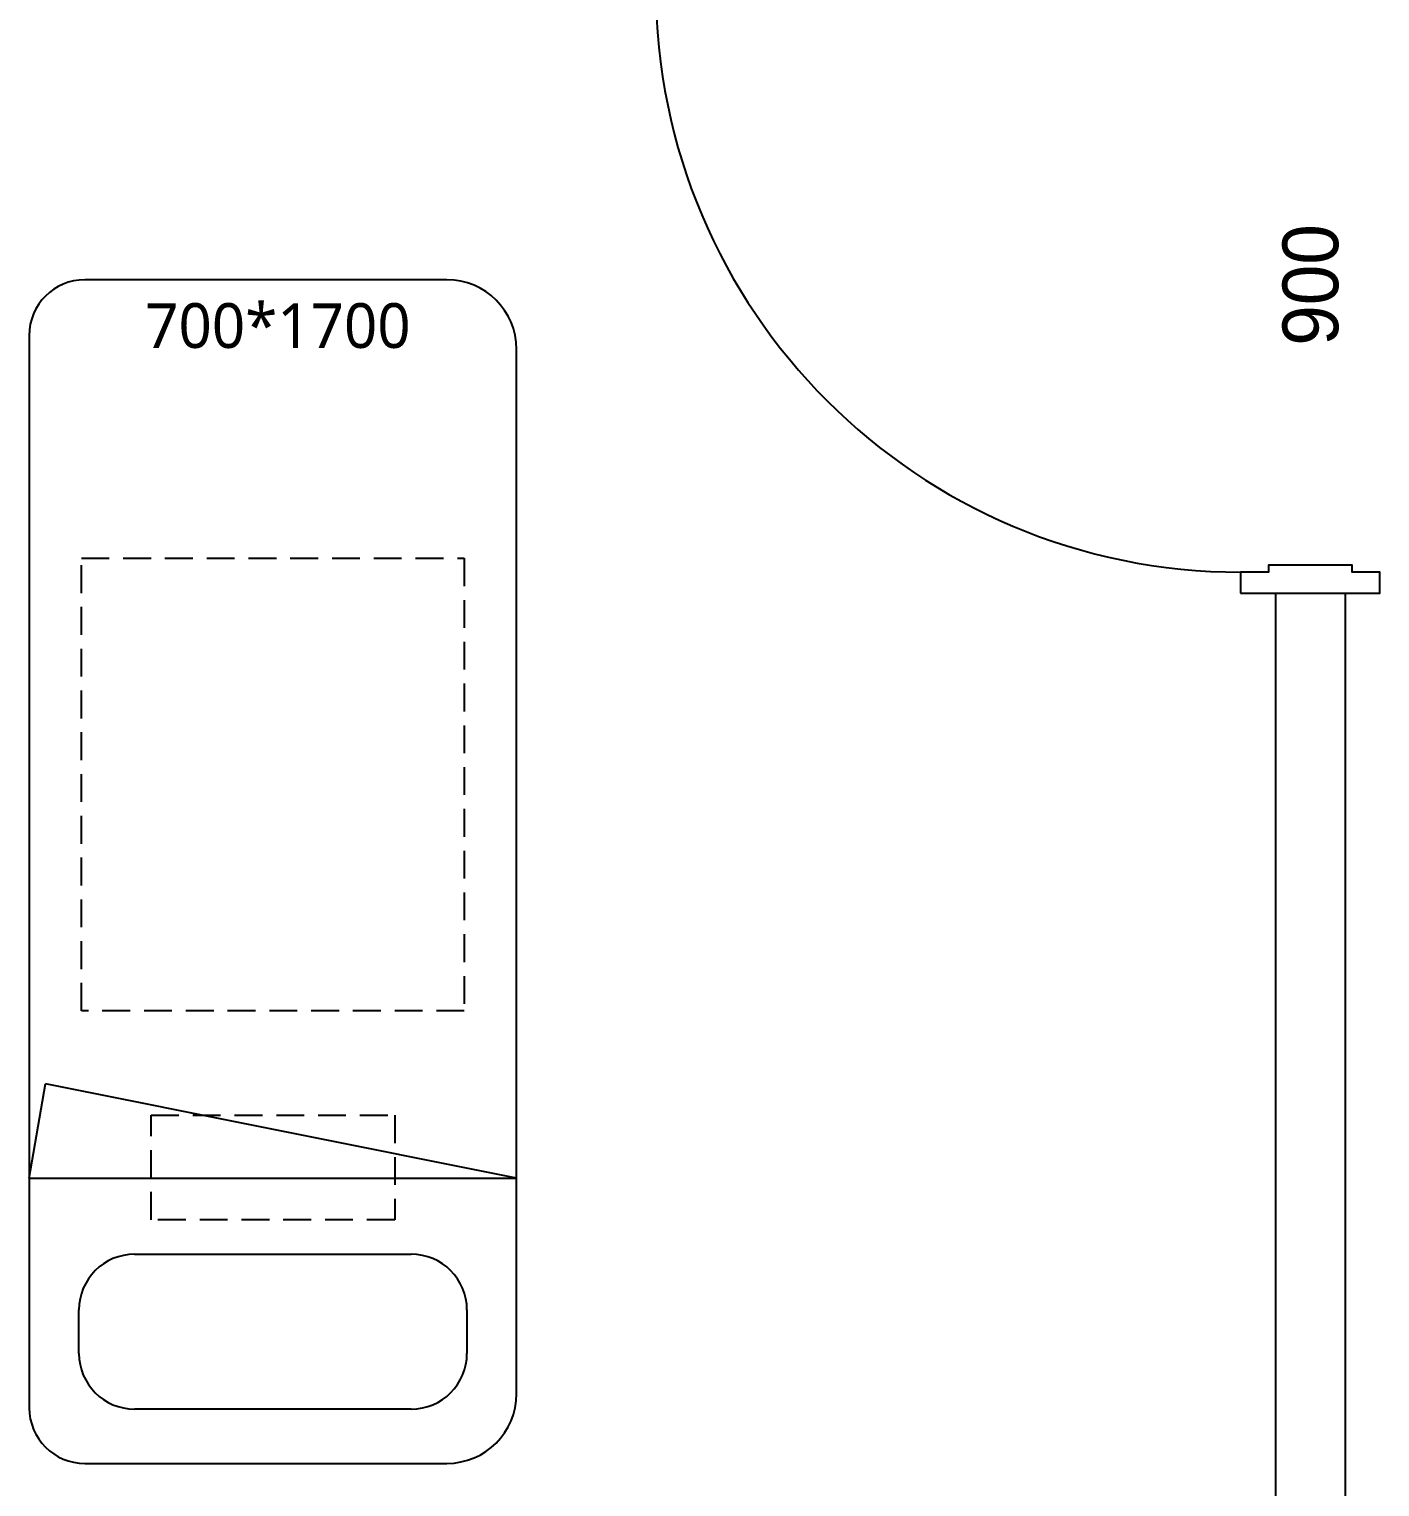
# Model space of a CAD drawing. Extents: x 11477420 to 23072185, y -28506554 to -14238804.
# Drawn here: x 11492448 to 11494388, y -14321463 to -14319369 of the extents above; entities that cross this region are included whole.
import ezdxf
from ezdxf.enums import TextEntityAlignment as Align

# ---------------------------------------------------------------- set-up
doc = ezdxf.new("R2010")
doc.units = 0
doc.header["$LTSCALE"] = 50
doc.header["$MEASUREMENT"] = 0
doc.linetypes.add('DH-HID2', pattern=[1.2, 0.8, -0.4])
doc.layers.get('0').update_dxf_attribs({"linetype": 'CONTINUOUS'})
for name, color, linetype in [('1.천장.벽체선(내벽)', 3, 'CONTINUOUS'), ('2.글자선', 60, 'CONTINUOUS'), ('CO-DO-FR', 7, 'CONTINUOUS'), ('CO-DOOR', 8, 'CONTINUOUS'), ('FU-FURM', 251, 'DH-HID2'), ('가구', 6, 'CONTINUOUS')]:
    doc.layers.add(name, color=color, linetype=linetype)
doc.styles.add('W-TEXT2', font='Dotum.ttf')
doc.styles.add('맑은 고딕', font='malgun.ttf')

# ---------------------------------------------------------------- blocks, each defined once
blk = doc.blocks.new('flooor2')
at = {"layer": '1.천장.벽체선(내벽)', "ltscale": 30}
for p, q in [((11528638.1, -14281049.4), (11528638.1, -14283399.4)), ((11528638.1, -14281049.4), (11528738.1, -14281049.4)), ((11528738.1, -14281049.4), (11528738.1, -14283399.4))]:
    blk.add_line(p, q, dxfattribs=at)
at = {"layer": 'CO-DO-FR', "color": 8}
blk.add_lwpolyline([(11528588.1, -14281049.4), (11528788.1, -14281049.4), (11528788.1, -14281019.4), (11528748.1, -14281019.4), (11528748.1, -14281009.4), (11528628.1, -14281009.4), (11528628.1, -14281019.4), (11528588.1, -14281019.4), (11528588.1, -14281049.4)], close=True, dxfattribs=at)
at = {"layer": 'CO-DOOR'}
blk.add_arc((11528588.1, -14280179.4), 840, 180, 270, dxfattribs=at)
at = {"layer": 'FU-FURM', "color": 8}
for points in [[(11526923.1, -14280999.4), (11527473.1, -14280999.4), (11527473.1, -14281649.4), (11526923.1, -14281649.4)], [(11527023.1, -14281799.4), (11527373.1, -14281799.4), (11527373.1, -14281949.4), (11527023.1, -14281949.4)]]:
    blk.add_lwpolyline(points, close=True, dxfattribs=at)
at = {"layer": '가구', "color": 8}
for p, q in [((11527448.1, -14280599.4), (11526928.1, -14280599.4)), ((11526848.1, -14280679.4), (11526848.1, -14282219.4)), ((11527548.1, -14282199.4), (11527548.1, -14280699.4)), ((11526848.1, -14281750.1), (11526848.1, -14281889.8)), ((11527548.1, -14281889.8), (11526871.7, -14281754.2)), ((11526848.1, -14281889.8), (11527548.1, -14281889.8)), ((11526999.6, -14281999), (11527396.9, -14281999)), ((11526919.6, -14282141.4), (11526919.6, -14282079)), ((11527476.9, -14282079), (11527476.9, -14282141.4)), ((11527396.9, -14282221.4), (11526999.6, -14282221.4)), ((11526928.1, -14282299.4), (11527448.1, -14282299.4))]:
    blk.add_line(p, q, dxfattribs=at)
blk.add_lwpolyline([(11526848.1, -14281889.8), (11526871.7, -14281754.2)], dxfattribs=at)
for centre, radius, start, end in [((11526928.1, -14280679.4), 80, 90, 180), ((11527448.1, -14280699.4), 100, 0, 90), ((11526999.6, -14282079), 80, 90, 180), ((11527396.9, -14282079), 80, 0, 90), ((11526999.6, -14282141.4), 80, 180, 270), ((11527396.9, -14282141.4), 80, 270, 0), ((11527448.1, -14282199.4), 100, 270, 0), ((11526928.1, -14282219.4), 80, 180, 270)]:
    blk.add_arc(centre, radius, start, end, dxfattribs=at)
at = {"layer": '2.글자선', "color": 8, "style": 'W-TEXT2'}
blk.add_text('900', height=80, rotation=90, dxfattribs=at).set_placement((11528688.3, -14280606.9), align=Align.MIDDLE_CENTER)
at = {"layer": '2.글자선', "color": 8, "style": '맑은 고딕'}
blk.add_text('700*1700', height=64.27, dxfattribs=at).set_placement((11527014.7, -14280633.1), align=Align.TOP_LEFT)

msp = doc.modelspace()

# ---------------------------------------------------------------- block references
msp.add_blockref('flooor2', (-34400, -39129.5))

doc.saveas('drawing.dxf')
